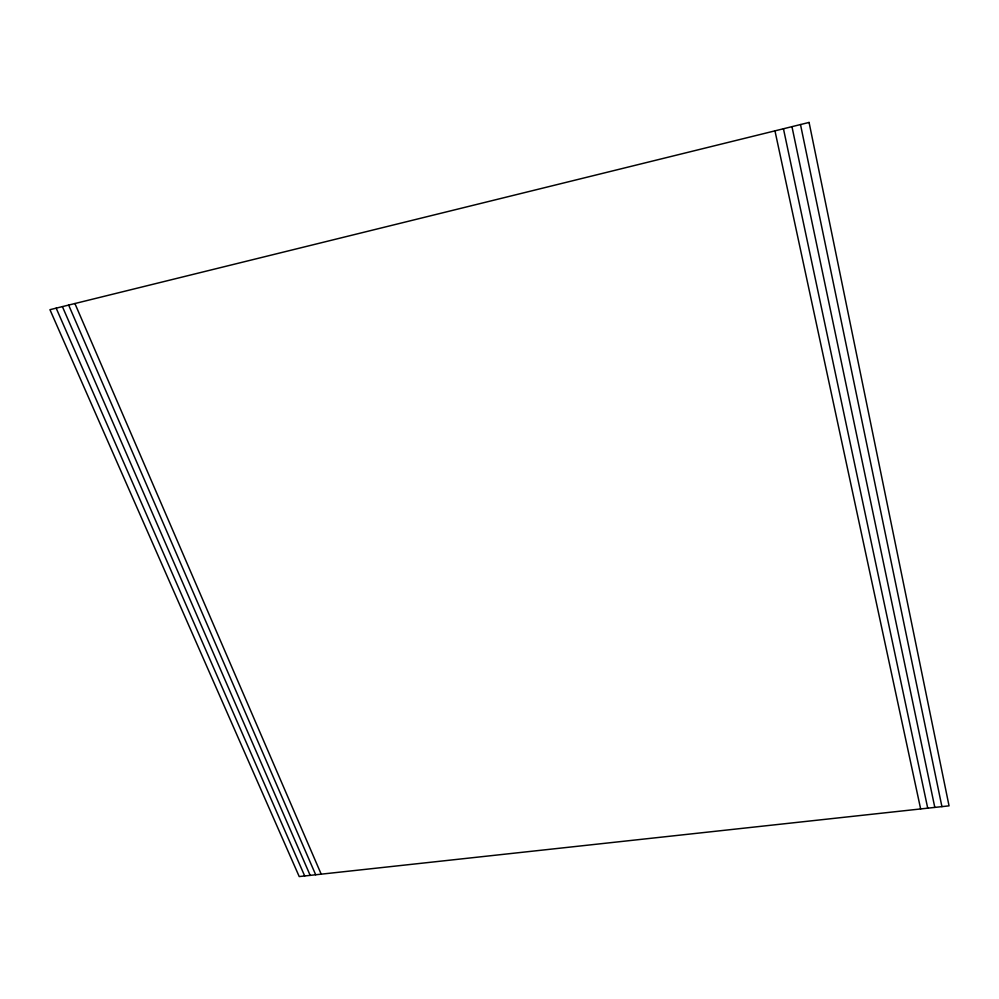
<?xml version="1.0" encoding="UTF-8"?>
<svg xmlns="http://www.w3.org/2000/svg" width="999" height="999" viewBox="0 0 999 999"><rect width="100%" height="100%" fill="white"/><g stroke="black" fill="none" stroke-linecap="round" stroke-linejoin="round"><path stroke-width="1.5" d="M56.169 308.154L304.695 875.961M62.4 306.618L310.177 875.374M68.644 305.082L315.684 874.774M74.913 303.534L321.203 874.175M774.962 130.857L920.653 808.953M783.453 128.759L927.721 808.179M791.957 126.661L934.814 807.404M800.499 124.55L941.92 806.63M809.078 122.44L49.95 309.69L299.213 876.56L949.05 805.856L809.078 122.44"/></g></svg>
